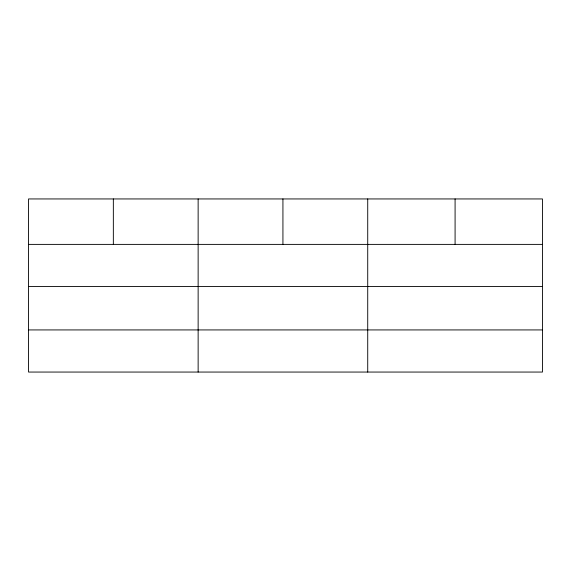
<?xml version="1.0" encoding="UTF-8"?>
<svg xmlns="http://www.w3.org/2000/svg" width="571" height="571" viewBox="0 0 571 571"><rect width="100%" height="100%" fill="white"/><g stroke="black" fill="none" stroke-linecap="round" stroke-linejoin="round"><path stroke-width="0.86" d="M542.45 286.521L542.45 198.944L28.55 198.944L28.55 372.056L542.45 372.056L542.45 286.521L28.55 286.521M28.55 244.388L542.45 244.388M28.55 329.931L542.45 329.931M455.087 198.944L455.087 244.388M367.724 198.944L367.724 372.056M282.93 198.944L282.93 244.388M198.137 198.944L198.137 372.056M113.344 198.944L113.344 244.388"/></g></svg>
